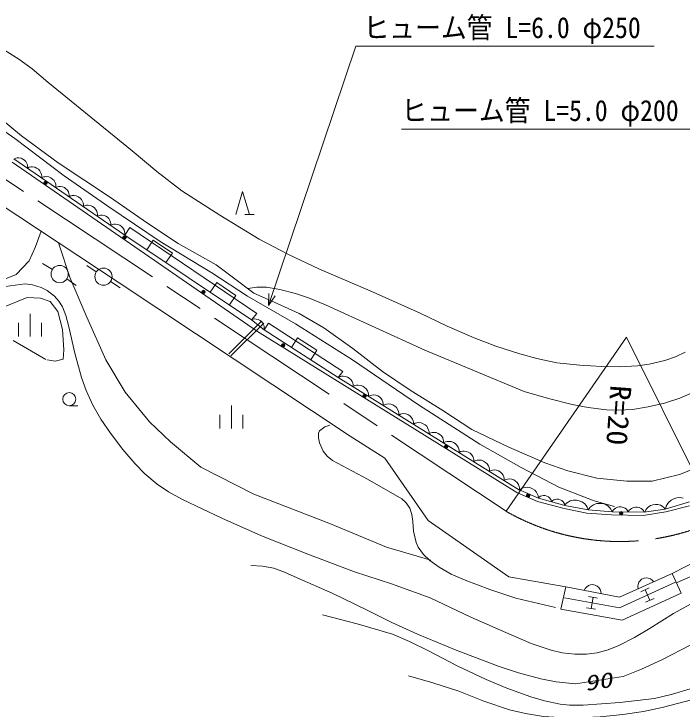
# Model space of a CAD drawing. Units: millimetres, scale not verified. Extents: x 40000 to 680000, y 20000 to 380000.
# Drawn here: x 454974 to 513243, y 246201 to 306834 of the extents above; entities that cross this region are included whole.
import ezdxf
from ezdxf.enums import TextEntityAlignment as Align

# ---------------------------------------------------------------- set-up
doc = ezdxf.new("R2010")
doc.units = ezdxf.units.MM
doc.header["$LTSCALE"] = 1000
doc.linetypes.add('CHAIN', pattern=[18.5, 12, -1.5, 3.5, -1.5])
for name, color, linetype, lineweight in [('M-BGD', 7, 'Continuous', 13), ('M-BMK', 2, 'CHAIN', 13), ('M-STR-HTXT', 7, 'Continuous', 13)]:
    doc.layers.add(name, color=color, linetype=linetype, lineweight=lineweight)
doc.styles.add('ＭＳ ゴシック', font='')
doc.styles.get('ＭＳ ゴシック').set_extended_font_data('MS Gothic')

msp = doc.modelspace()

# ---------------------------------------------------------------- linework, layer by layer
at = {"layer": 'M-BGD'}
for p, q in [((455054, 295980), (451155, 298638)), ((452944, 298421), (455647, 296206)), ((445151, 295939), (464070, 283440)), ((459351, 292705), (455054, 295980)), ((455647, 296206), (458836, 293858)), ((464643, 287548), (454980, 294197)), ((455153, 294248), (455005, 294180)), ((455270, 294269), (455153, 294248)), ((455410, 294275), (455270, 294269)), ((455596, 294249), (455410, 294275)), ((455750, 294177), (455596, 294249)), ((455889, 294082), (455750, 294177)), ((456011, 293963), (455889, 294082)), ((476224, 279146), (454827, 293915)), ((456102, 293799), (456011, 293963)), ((456146, 293666), (456102, 293799)), ((456168, 293550), (456146, 293666)), ((456158, 293387), (456168, 293550)), ((456442, 293482), (456317, 293459)), ((456592, 293488), (456442, 293482)), ((456791, 293461), (456592, 293488)), ((458836, 293858), (463310, 290890)), ((456317, 293459), (456158, 293387)), ((456957, 293383), (456791, 293461)), ((457105, 293281), (456957, 293383)), ((457236, 293154), (457105, 293281)), ((457334, 292978), (457236, 293154)), ((457381, 292836), (457334, 292978)), ((457405, 292711), (457381, 292836)), ((457394, 292536), (457405, 292711)), ((457553, 292609), (457394, 292536)), ((457678, 292632), (457553, 292609)), ((457828, 292638), (457678, 292632)), ((458027, 292610), (457828, 292638)), ((458192, 292533), (458027, 292610)), ((458341, 292431), (458192, 292533)), ((458472, 292304), (458341, 292431)), ((458569, 292128), (458472, 292304)), ((463249, 290003), (459351, 292705)), ((458617, 291986), (458569, 292128)), ((458640, 291861), (458617, 291986)), ((458629, 291686), (458640, 291861)), ((458778, 291754), (458629, 291686)), ((458895, 291775), (458778, 291754)), ((459035, 291781), (458895, 291775)), ((459221, 291755), (459035, 291781)), ((459375, 291683), (459221, 291755)), ((459513, 291588), (459375, 291683)), ((459636, 291469), (459513, 291588)), ((459727, 291305), (459636, 291469)), ((459771, 291172), (459727, 291305)), ((459793, 291055), (459771, 291172)), ((459783, 290893), (459793, 291055)), ((474318, 289352), (474918, 291352)), ((474918, 291352), (475518, 289352)), ((459942, 290965), (459783, 290893)), ((460067, 290988), (459942, 290965)), ((460217, 290994), (460067, 290988)), ((460416, 290966), (460217, 290994)), ((460582, 290889), (460416, 290966)), ((460730, 290787), (460582, 290889)), ((460861, 290660), (460730, 290787)), ((460958, 290484), (460861, 290660)), ((461006, 290342), (460958, 290484)), ((463310, 290890), (466632, 288587)), ((461029, 290217), (461006, 290342)), ((461019, 290042), (461029, 290217)), ((461178, 290115), (461019, 290042)), ((461303, 290138), (461178, 290115)), ((461453, 290144), (461303, 290138)), ((461652, 290116), (461453, 290144)), ((461817, 290039), (461652, 290116)), ((461966, 289937), (461817, 290039)), ((462097, 289810), (461966, 289937)), ((467723, 286990), (463249, 290003)), ((462194, 289634), (462097, 289810)), ((462242, 289492), (462194, 289634)), ((462265, 289367), (462242, 289492)), ((462254, 289192), (462265, 289367)), ((462403, 289260), (462254, 289192)), ((462520, 289281), (462403, 289260)), ((462660, 289287), (462520, 289281)), ((462846, 289261), (462660, 289287)), ((463000, 289189), (462846, 289261)), ((475118, 289352), (475918, 289352)), ((463138, 289094), (463000, 289189)), ((463261, 288975), (463138, 289094)), ((463352, 288811), (463261, 288975)), ((463396, 288678), (463352, 288811)), ((463418, 288561), (463396, 288678)), ((463408, 288398), (463418, 288561)), ((463567, 288471), (463408, 288398)), ((463692, 288494), (463567, 288471)), ((463842, 288500), (463692, 288494)), ((464041, 288472), (463842, 288500)), ((464206, 288395), (464041, 288472)), ((464355, 288293), (464206, 288395)), ((464486, 288166), (464355, 288293)), ((464583, 287990), (464486, 288166)), ((465085, 288218), (464643, 287548)), ((465085, 288218), (476166, 280704)), ((466632, 288587), (469290, 286815)), ((456842, 286450), (457360, 287873)), ((464631, 287848), (464583, 287990)), ((464654, 287723), (464631, 287848)), ((464643, 287548), (464654, 287723)), ((475694, 280160), (464643, 287548)), ((458872, 286874), (459881, 283791)), ((467131, 287088), (466575, 286257)), ((468793, 285977), (467131, 287088)), ((472241, 284244), (467723, 286990)), ((469290, 286815), (472613, 284954)), ((456310, 285311), (456842, 286450)), ((468237, 285145), (468793, 285977)), ((455171, 284095), (456310, 285311)), ((458329, 284532), (457475, 285053)), ((462158, 284338), (461326, 284893)), ((472613, 284954), (474119, 283803)), ((453803, 283564), (455171, 284095)), ((459881, 283791), (461324, 280373)), ((475342, 282206), (472241, 284244)), ((474119, 283803), (475891, 282474)), ((459587, 283716), (460410, 283148)), ((463401, 283498), (464226, 282933)), ((464070, 283440), (484307, 269994)), ((472656, 283394), (472100, 282563)), ((474318, 282282), (472656, 283394)), ((453769, 281148), (456142, 282103)), ((456142, 282103), (457288, 282049)), ((457288, 282049), (458133, 281749)), ((473762, 281451), (474318, 282282)), ((479533, 279814), (475342, 282206)), ((475891, 282474), (477933, 281586)), ((458133, 281749), (458815, 280876)), ((477933, 281586), (479838, 280700)), ((458815, 280876), (459224, 279294)), ((456386, 280689), (456386, 278689)), ((461324, 280373), (462996, 276650)), ((476166, 280704), (475694, 280160)), ((475848, 280216), (475694, 280159)), ((476786, 279283), (475694, 280160)), ((475966, 280229), (475848, 280216)), ((476106, 280224), (475966, 280229)), ((476289, 280184), (476106, 280224)), ((476438, 280101), (476289, 280184)), ((479838, 280700), (482008, 279460)), ((455386, 279889), (455386, 278689)), ((457386, 279889), (457386, 278689)), ((473717, 277177), (476578, 280038)), ((473894, 277000), (476755, 279861)), ((476569, 279996), (476438, 280101)), ((476682, 279869), (476569, 279996)), ((476761, 279698), (476682, 279869)), ((476796, 279563), (476761, 279698)), ((476786, 279283), (477164, 279859)), ((476809, 279445), (476796, 279563)), ((477164, 279859), (483651, 275654)), ((484495, 276669), (479533, 279814)), ((459224, 279294), (459333, 277521)), ((498838, 265081), (476224, 279146)), ((476786, 279283), (476809, 279445)), ((483247, 275133), (476786, 279283)), ((482008, 279460), (484533, 277643)), ((457751, 276702), (454914, 278339)), ((479716, 278590), (479175, 277748)), ((481399, 277509), (479716, 278590)), ((459333, 277521), (459279, 276729)), ((480858, 276667), (481399, 277509)), ((484533, 277643), (487103, 275650)), ((458570, 276539), (457860, 276675)), ((459279, 276729), (458570, 276539)), ((462996, 276650), (464667, 273840)), ((490253, 272726), (484495, 276669)), ((483247, 275133), (483651, 275654)), ((487103, 275650), (489539, 274011)), ((499071, 265308), (483247, 275133)), ((483425, 275199), (483269, 275119)), ((483549, 275228), (483425, 275199)), ((483698, 275241), (483549, 275228)), ((483899, 275223), (483698, 275241)), ((484067, 275153), (483899, 275223)), ((484220, 275058), (484067, 275153)), ((484357, 274938), (484220, 275058)), ((484463, 274766), (484357, 274938)), ((484517, 274627), (484463, 274766)), ((484546, 274503), (484517, 274627)), ((484544, 274328), (484546, 274503)), ((484710, 274413), (484544, 274328)), ((484842, 274444), (484710, 274413)), ((485001, 274458), (484842, 274444)), ((485215, 274438), (485001, 274458)), ((485395, 274364), (485215, 274438)), ((485558, 274263), (485395, 274364)), ((485704, 274134), (485558, 274263)), ((485817, 273952), (485704, 274134)), ((464667, 273840), (466794, 271257)), ((485875, 273803), (485817, 273952)), ((485906, 273670), (485875, 273803)), ((485903, 273484), (485906, 273670)), ((486059, 273564), (485903, 273484)), ((486182, 273593), (486059, 273564)), ((486332, 273606), (486182, 273593)), ((486532, 273587), (486332, 273606)), ((486701, 273518), (486532, 273587)), ((486854, 273423), (486701, 273518)), ((489539, 274011), (492374, 272239)), ((486991, 273303), (486854, 273423)), ((487096, 273131), (486991, 273303)), ((487151, 272991), (487096, 273131)), ((487180, 272867), (487151, 272991)), ((487177, 272693), (487180, 272867)), ((459805, 272662), (460555, 272662)), ((473946, 272666), (473946, 270666)), ((487343, 272778), (487177, 272693)), ((487475, 272809), (487343, 272778)), ((487635, 272823), (487475, 272809)), ((487849, 272803), (487635, 272823)), ((488029, 272729), (487849, 272803)), ((488192, 272628), (488029, 272729)), ((488338, 272499), (488192, 272628)), ((488450, 272316), (488338, 272499)), ((488509, 272167), (488450, 272316)), ((495613, 269315), (490253, 272726)), ((472946, 271866), (472946, 270666)), ((474946, 271866), (474946, 270666)), ((488539, 272035), (488509, 272167)), ((488537, 271849), (488539, 272035)), ((488692, 271929), (488537, 271849)), ((488816, 271958), (488692, 271929)), ((488966, 271971), (488816, 271958)), ((489166, 271952), (488966, 271971)), ((489335, 271883), (489166, 271952)), ((489488, 271788), (489335, 271883)), ((489625, 271667), (489488, 271788)), ((489730, 271496), (489625, 271667)), ((492374, 272239), (494899, 270600)), ((466794, 271257), (468617, 269509)), ((489785, 271356), (489730, 271496)), ((489814, 271232), (489785, 271356)), ((489811, 271057), (489814, 271232)), ((489977, 271143), (489811, 271057)), ((490109, 271174), (489977, 271143)), ((490268, 271188), (490109, 271174)), ((490482, 271168), (490268, 271188)), ((490662, 271094), (490482, 271168)), ((490825, 270993), (490662, 271094)), ((490972, 270864), (490825, 270993)), ((491084, 270681), (490972, 270864)), ((491142, 270532), (491084, 270681)), ((491173, 270400), (491142, 270532)), ((494899, 270600), (498133, 269050)), ((484307, 269994), (487315, 268082)), ((491170, 270213), (491173, 270400)), ((491326, 270293), (491170, 270213)), ((491450, 270322), (491326, 270293)), ((491599, 270335), (491450, 270322)), ((491800, 270317), (491599, 270335)), ((491968, 270248), (491800, 270317)), ((492121, 270153), (491968, 270248)), ((492258, 270032), (492121, 270153)), ((492364, 269861), (492258, 270032)), ((492418, 269721), (492364, 269861)), ((468617, 269509), (471276, 267306)), ((492447, 269597), (492418, 269721)), ((492445, 269422), (492447, 269597)), ((492611, 269507), (492445, 269422)), ((492743, 269538), (492611, 269507)), ((492902, 269552), (492743, 269538)), ((493116, 269533), (492902, 269552)), ((493296, 269459), (493116, 269533)), ((493459, 269357), (493296, 269459)), ((493605, 269229), (493459, 269357)), ((493718, 269046), (493605, 269229)), ((499202, 267278), (495613, 269315)), ((493776, 268897), (493718, 269046)), ((493807, 268765), (493776, 268897)), ((493804, 268578), (493807, 268765)), ((493960, 268658), (493804, 268578)), ((494083, 268687), (493960, 268658)), ((494233, 268700), (494083, 268687)), ((494433, 268682), (494233, 268700)), ((494602, 268612), (494433, 268682)), ((494755, 268517), (494602, 268612)), ((498133, 269050), (501278, 267676)), ((487315, 268082), (491099, 262643)), ((494892, 268397), (494755, 268517)), ((494997, 268226), (494892, 268397)), ((495052, 268086), (494997, 268226)), ((495081, 267962), (495052, 268086)), ((495078, 267787), (495081, 267962)), ((495244, 267872), (495078, 267787)), ((495376, 267903), (495244, 267872)), ((495536, 267917), (495376, 267903)), ((495750, 267898), (495536, 267917)), ((495930, 267823), (495750, 267898)), ((496093, 267722), (495930, 267823)), ((496239, 267594), (496093, 267722)), ((496351, 267411), (496239, 267594)), ((496410, 267262), (496351, 267411)), ((501278, 267676), (503271, 266968)), ((513022, 266657), (515149, 267499)), ((471276, 267306), (475910, 264951)), ((496440, 267130), (496410, 267262)), ((496438, 266943), (496440, 267130)), ((496593, 267023), (496438, 266943)), ((496717, 267052), (496593, 267023)), ((496867, 267065), (496717, 267052)), ((497067, 267047), (496867, 267065)), ((497236, 266977), (497067, 267047)), ((497389, 266882), (497236, 266977)), ((497526, 266762), (497389, 266882)), ((502480, 265550), (499202, 267278)), ((503271, 266968), (505796, 266347)), ((512381, 258034), (530362, 267324)), ((497631, 266590), (497526, 266762)), ((497686, 266451), (497631, 266590)), ((497715, 266327), (497686, 266451)), ((497712, 266152), (497715, 266327)), ((497878, 266237), (497712, 266152)), ((498010, 266268), (497878, 266237)), ((498169, 266282), (498010, 266268)), ((498383, 266262), (498169, 266282)), ((498563, 266188), (498383, 266262)), ((498726, 266087), (498563, 266188)), ((505796, 266347), (508410, 266082)), ((510625, 266082), (513022, 266657)), ((498873, 265958), (498726, 266087)), ((498985, 265776), (498873, 265958)), ((499043, 265627), (498985, 265776)), ((499074, 265494), (499043, 265627)), ((508410, 266082), (510625, 266082)), ((500648, 264319), (498838, 265081)), ((499071, 265308), (499074, 265494)), ((499241, 265432), (499071, 265308)), ((500730, 264609), (499116, 265289)), ((499382, 265489), (499241, 265432)), ((499557, 265533), (499382, 265489)), ((499798, 265549), (499557, 265533)), ((500011, 265498), (499798, 265549)), ((500210, 265414), (500011, 265498)), ((500395, 265297), (500210, 265414)), ((500552, 265114), (500395, 265297)), ((500643, 264959), (500552, 265114)), ((505580, 264354), (502480, 265550)), ((475910, 264951), (482596, 262368)), ((500700, 264817), (500643, 264959)), ((500730, 264609), (500700, 264817)), ((500813, 264711), (500711, 264615)), ((503024, 263972), (500730, 264609)), ((500901, 264761), (500813, 264711)), ((501013, 264805), (500901, 264761)), ((501171, 264836), (501013, 264805)), ((501316, 264820), (501171, 264836)), ((501455, 264782), (501316, 264820)), ((501587, 264720), (501455, 264782)), ((501707, 264612), (501587, 264720)), ((501780, 264517), (501707, 264612)), ((501830, 264428), (501780, 264517)), ((501867, 264293), (501830, 264428)), ((501969, 264390), (501867, 264293)), ((502057, 264440), (501969, 264390)), ((502169, 264484), (502057, 264440)), ((502327, 264514), (502169, 264484)), ((502472, 264499), (502327, 264514)), ((502611, 264460), (502472, 264499)), ((502744, 264399), (502611, 264460)), ((502863, 264291), (502744, 264399)), ((503767, 264431), (503496, 264354)), ((504022, 264426), (503767, 264431)), ((504270, 264379), (504022, 264426)), ((504510, 264292), (504270, 264379)), ((512286, 264430), (512071, 264227)), ((512527, 264548), (512286, 264430)), ((512779, 264624), (512527, 264548)), ((513045, 264657), (512779, 264624)), ((513336, 264607), (513045, 264657)), ((502966, 263684), (500648, 264319)), ((502936, 264196), (502863, 264291)), ((502986, 264107), (502936, 264196)), ((503024, 263972), (502986, 264107)), ((503161, 264160), (502998, 263977)), ((505062, 263590), (503024, 263972)), ((503308, 264261), (503161, 264160)), ((503496, 264354), (503308, 264261)), ((504735, 264121), (504510, 264292)), ((504876, 263967), (504735, 264121)), ((504977, 263820), (504876, 263967)), ((505062, 263590), (504977, 263820)), ((505193, 263790), (505050, 263591)), ((505329, 263905), (505193, 263790)), ((505506, 264017), (505329, 263905)), ((505768, 264122), (505506, 264017)), ((507352, 263867), (505580, 264354)), ((506022, 264144), (505768, 264122)), ((506274, 264123), (506022, 264144)), ((506521, 264061), (506274, 264123)), ((506762, 263915), (506521, 264061)), ((506919, 263775), (506762, 263915)), ((507035, 263640), (506919, 263775)), ((507601, 263805), (507431, 263724)), ((507769, 263831), (507601, 263805)), ((507937, 263828), (507769, 263831)), ((508105, 263798), (507937, 263828)), ((508271, 263711), (508105, 263798)), ((509000, 263784), (508831, 263703)), ((509169, 263809), (509000, 263784)), ((509337, 263807), (509169, 263809)), ((509504, 263776), (509337, 263807)), ((509671, 263690), (509504, 263776)), ((510292, 263826), (510164, 263699)), ((510491, 263962), (510292, 263826)), ((510700, 264028), (510491, 263962)), ((510914, 264058), (510700, 264028)), ((511133, 264052), (510914, 264058)), ((511361, 263975), (511133, 264052)), ((511519, 263888), (511361, 263975)), ((511641, 263796), (511519, 263888)), ((511773, 263632), (511641, 263796)), ((513896, 264270), (511773, 263632)), ((511852, 263886), (511789, 263637)), ((513888, 263938), (511824, 263398)), ((511941, 264050), (511852, 263886)), ((512071, 264227), (511941, 264050)), ((504934, 263303), (502966, 263684)), ((507093, 263144), (504934, 263303)), ((507143, 263420), (505062, 263590)), ((507143, 263420), (507035, 263640)), ((509946, 263378), (507143, 263420)), ((507233, 263559), (507147, 263420)), ((507318, 263641), (507233, 263559)), ((507431, 263724), (507318, 263641)), ((508382, 263625), (508271, 263711)), ((508465, 263540), (508382, 263625)), ((508547, 263399), (508465, 263540)), ((508633, 263538), (508547, 263399)), ((508718, 263620), (508633, 263538)), ((508831, 263703), (508718, 263620)), ((509782, 263604), (509671, 263690)), ((509865, 263519), (509782, 263604)), ((511824, 263398), (509856, 263081)), ((509946, 263378), (509865, 263519)), ((511773, 263632), (509946, 263378)), ((510072, 263577), (509990, 263384)), ((510164, 263699), (510072, 263577)), ((491099, 262643), (498126, 257730)), ((509856, 263081), (507093, 263144)), ((482596, 262368), (487458, 260317)), ((487458, 260317), (491332, 259177)), ((498126, 257730), (503091, 256852)), ((507787, 255974), (512381, 258034)), ((512381, 258034), (513150, 256322)), ((507787, 255044), (512659, 257258)), ((509477, 257258), (509402, 257060)), ((509577, 257401), (509477, 257258)), ((509717, 257530), (509577, 257401)), ((509936, 257628), (509717, 257530)), ((510125, 257647), (509936, 257628)), ((510298, 257626), (510125, 257647)), ((510497, 257551), (510298, 257626)), ((510640, 257451), (510497, 257551)), ((510769, 257311), (510640, 257451)), ((502677, 254925), (503091, 256852)), ((503091, 256852), (507787, 255974)), ((504794, 256717), (504702, 256551)), ((504910, 256848), (504794, 256717)), ((505085, 256967), (504910, 256848)), ((505249, 257028), (505085, 256967)), ((505437, 257054), (505249, 257028)), ((505673, 257010), (505437, 257054)), ((505839, 256918), (505673, 257010)), ((505970, 256802), (505839, 256918)), ((506090, 256627), (505970, 256802)), ((506151, 256463), (506090, 256627)), ((509402, 257060), (509381, 256886)), ((509381, 256886), (509400, 256697)), ((509652, 256441), (510381, 256771)), ((510016, 256606), (510430, 255696)), ((502989, 255891), (507787, 255044)), ((505081, 256029), (505869, 255890)), ((505475, 255960), (505301, 254975)), ((506177, 256275), (506151, 256463)), ((513150, 256322), (508025, 253945)), ((510794, 255861), (510066, 255530)), ((508025, 253945), (502677, 254925)), ((505695, 254906), (504907, 255045))]:
    msp.add_line(p, q, dxfattribs=at)
for points in [[(453017, 304372), (455400, 302896), (456552, 302050), (457927, 300889), (465297, 294884), (467440, 293090), (469622, 291414), (472931, 289274), (476372, 287177), (478926, 285850), (481635, 284561), (486043, 282692), (490406, 280729), (492750, 279604), (495121, 278578), (497011, 277860), (499104, 277181), (500590, 276774), (502327, 276412), (504313, 276184), (506250, 276067), (507745, 276045), (509342, 276135), (510369, 276273), (511739, 276591), (512682, 276926), (513507, 277322)], [(453778, 283003), (455961, 283277), (456588, 283205), (457359, 282974), (457884, 282711), (458528, 282224), (458906, 281789), (459209, 281280), (459504, 280535), (459762, 279545), (460288, 277250), (460881, 275114), (461280, 273981), (461857, 272711), (462555, 271496), (463384, 270263), (464479, 268835), (465562, 267581), (466402, 266718), (467461, 265817), (468458, 265156), (469689, 264480), (473101, 262848), (476566, 261307), (480592, 259703), (484674, 258185), (487905, 257128), (491286, 255905), (494831, 254213), (498329, 252664), (500070, 251933), (501816, 251331), (502794, 251121), (503900, 250998), (504905, 251001), (505829, 251117), (506794, 251375), (507728, 251742), (509092, 252441), (510469, 253265), (512503, 254526), (514511, 255649)], [(475379, 282879), (476172, 282998), (476987, 282999), (478170, 282803), (479528, 282453), (480667, 282070), (482143, 281449), (490823, 277493), (499469, 273892), (501581, 273276), (503662, 272775), (505053, 272505), (506642, 272308), (507711, 272270), (508908, 272345), (510295, 272560), (511699, 272893), (513033, 273322), (514167, 273805)], [(512801, 257238), (514274, 257873), (515849, 258667), (517717, 259830), (519764, 260976), (520698, 261338), (521631, 261586), (524210, 261944), (526621, 262410), (527434, 262706), (528325, 263144), (531731, 265411), (535132, 267554), (537679, 269106), (540361, 270608), (542152, 271328)], [(482515, 270971), (482100, 270815), (481634, 270477), (481544, 270268), (481523, 269866), (481611, 269427), (481941, 268683), (482282, 268270), (482748, 267890), (485796, 266262), (488794, 264545), (489152, 264228), (489488, 263732), (489673, 263172), (489755, 262575), (489829, 261717), (490052, 260735), (490233, 260326), (490692, 259676), (491245, 259155), (492061, 258566), (493107, 257983), (494316, 257445), (496464, 256623), (498742, 255866), (502209, 255056)], [(475649, 258729), (476651, 258658), (477632, 258478), (478572, 258154), (479675, 257657), (482722, 256310), (485780, 254835), (487922, 253751), (490175, 252731), (493551, 251346), (497291, 249927), (498987, 249368), (500918, 248843), (502252, 248579), (503645, 248424), (503946, 248409), (508093, 249045), (509714, 249680), (511535, 250519), (514018, 251805)], [(481877, 254421), (484907, 253633), (487975, 252726), (489472, 252098), (491141, 251274), (493626, 249984), (496151, 248792), (497974, 248020), (500041, 247267), (501247, 246914), (502622, 246627), (503433, 246543), (504629, 246558), (507815, 246782), (510844, 247112), (512401, 247491), (513945, 247977)], [(489382, 249098), (491502, 248506), (493783, 247760), (495950, 246901), (498193, 246137), (499584, 245812), (501166, 245567), (502556, 245458), (504156, 245440), (506095, 245532), (508087, 245732), (509866, 246000), (511492, 246344), (514292, 247075), (517168, 247936), (519104, 248670), (521122, 249547), (522722, 250220), (524424, 250807), (525364, 251054), (526553, 251222), (527341, 251197), (528331, 251037), (528929, 250908)]]:
    msp.add_lwpolyline(points, dxfattribs=at)
for centre, radius in [((457729, 292094), 150), ((457729, 292094), 90), ((457729, 292094), 30), ((464617, 287340), 150), ((464617, 287340), 90), ((464617, 287340), 30), ((458969, 284142), 750), ((462782, 283922), 750), ((471504, 282586), 150), ((471504, 282586), 90), ((471504, 282586), 30), ((478452, 277937), 150), ((478452, 277937), 90), ((478452, 277937), 30), ((459805, 273232), 570), ((485558, 273517), 150), ((485558, 273517), 90), ((485558, 273517), 30), ((492665, 269097), 150), ((492665, 269097), 90), ((492665, 269097), 30), ((499823, 264829), 150), ((499823, 264829), 90), ((499823, 264829), 30), ((507934, 263275), 150), ((507934, 263275), 90), ((507934, 263275), 30)]:
    msp.add_circle(centre, radius, dxfattribs=at)
at = {"layer": 'M-BMK'}
msp.add_line((497900, 263450), (453780, 292698), dxfattribs=at)
msp.add_arc((507819, 280816), 20000, 240.26579, 295.10169, dxfattribs=at)
at = {"layer": 'M-STR-HTXT'}
for p, q in [((477162, 281397), (484794, 304023)), ((484794, 304023), (510810, 304023)), ((514783, 296793), (488767, 296793)), ((477162, 281397), (477217, 282434)), ((477747, 282255), (477162, 281397)), ((508388, 278634), (497900, 263450)), ((516304, 262705), (508388, 278634))]:
    msp.add_line(p, q, dxfattribs=at)

# ---------------------------------------------------------------- texts
at = {"layer": 'M-BGD', "style": 'ＭＳ ゴシック', "oblique": 15, "width": 1.35}
msp.add_text('90', height=1320, rotation=8.7, dxfattribs=at).set_placement((504881, 247380), align=Align.BOTTOM_LEFT)
at = {"layer": 'M-STR-HTXT', "style": 'ＭＳ ゴシック', "width": 0.9}
for s, p in [('ヒューム管 L=6.0 φ250', (485460, 304171)), ('ヒューム管 L=5.0 φ200', (488767, 296942))]:
    msp.add_text(s, height=1833, dxfattribs=at).set_placement(p, align=Align.BOTTOM_LEFT)
at = {"layer": 'M-STR-HTXT', "style": 'ＭＳ ゴシック', "width": 1.05}
msp.add_text('R=20', height=1833, rotation=265.9, dxfattribs=at).set_placement((506458, 274537), align=Align.BOTTOM_LEFT)

doc.saveas('drawing.dxf')
